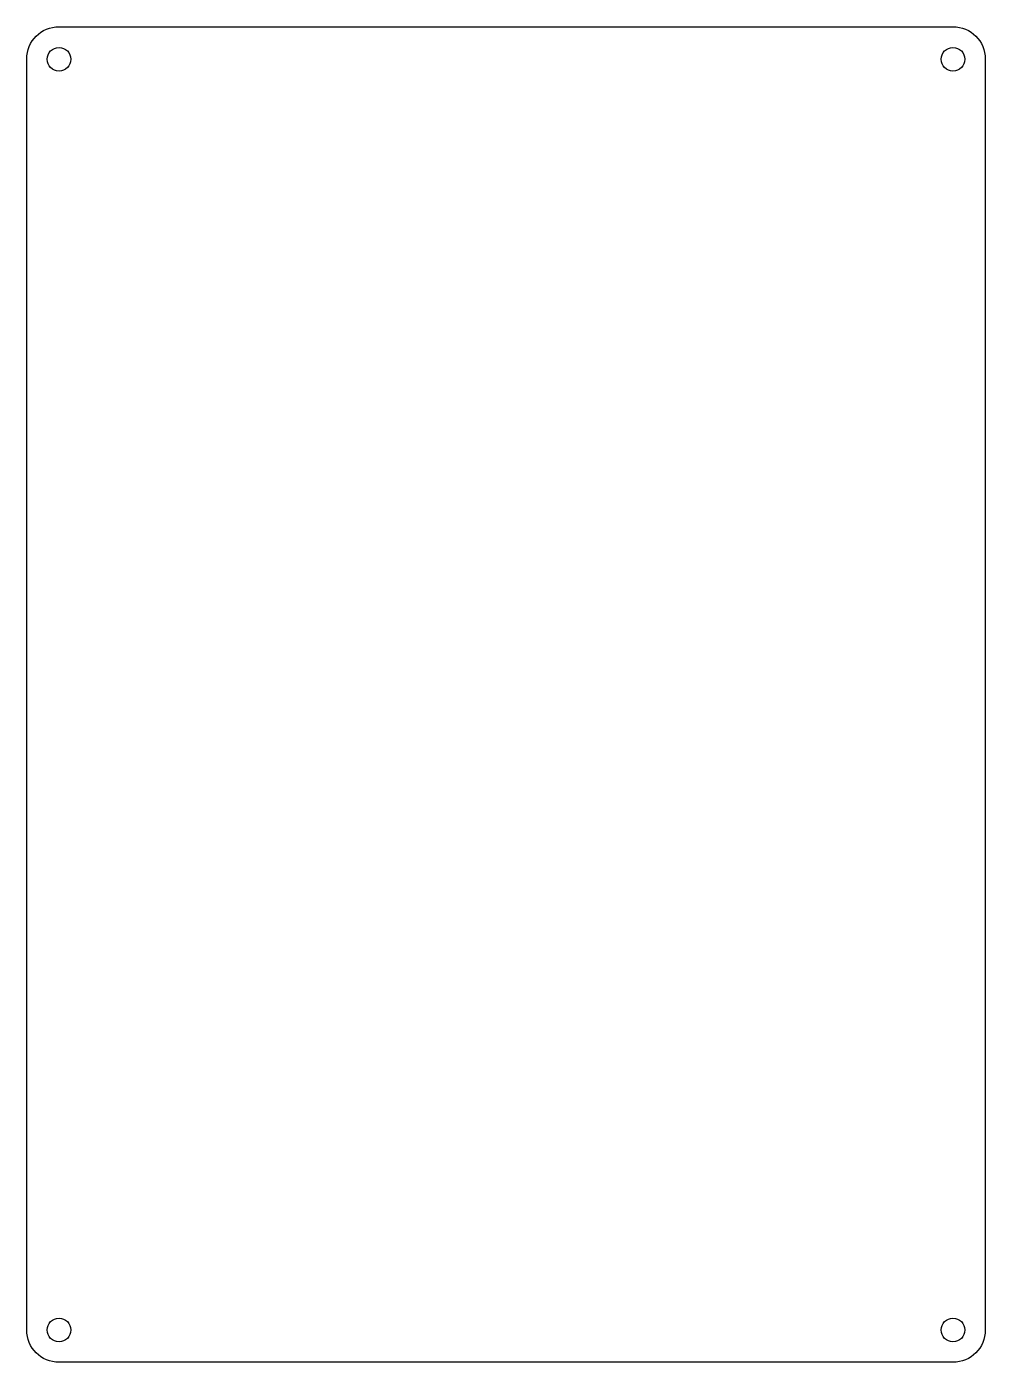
# Model space of a CAD drawing. Header units: millimetres. Extents: x -183 to -94, y 37 to 161.
import ezdxf

# ---------------------------------------------------------------- set-up
doc = ezdxf.new("R2010")
doc.units = ezdxf.units.MM
doc.layers.get('0').update_dxf_attribs({"linetype": 'CONTINUOUS'})

msp = doc.modelspace()

# ---------------------------------------------------------------- linework, layer by layer
msp.add_lwpolyline([(-97.45, 36.5375), (-180.45, 36.5375, -0.41421356), (-183.45, 39.5375), (-183.45, 157.5625, -0.41421356), (-180.45, 160.5625), (-97.45, 160.5625, -0.41421356), (-94.45, 157.5625), (-94.45, 39.5375, -0.41421356)], format="xyb", close=True)
for centre in [(-180.45, 157.5375), (-97.45, 157.5375), (-180.45, 39.5375), (-97.45, 39.5375)]:
    msp.add_circle(centre, 1.1)

doc.saveas('drawing.dxf')
